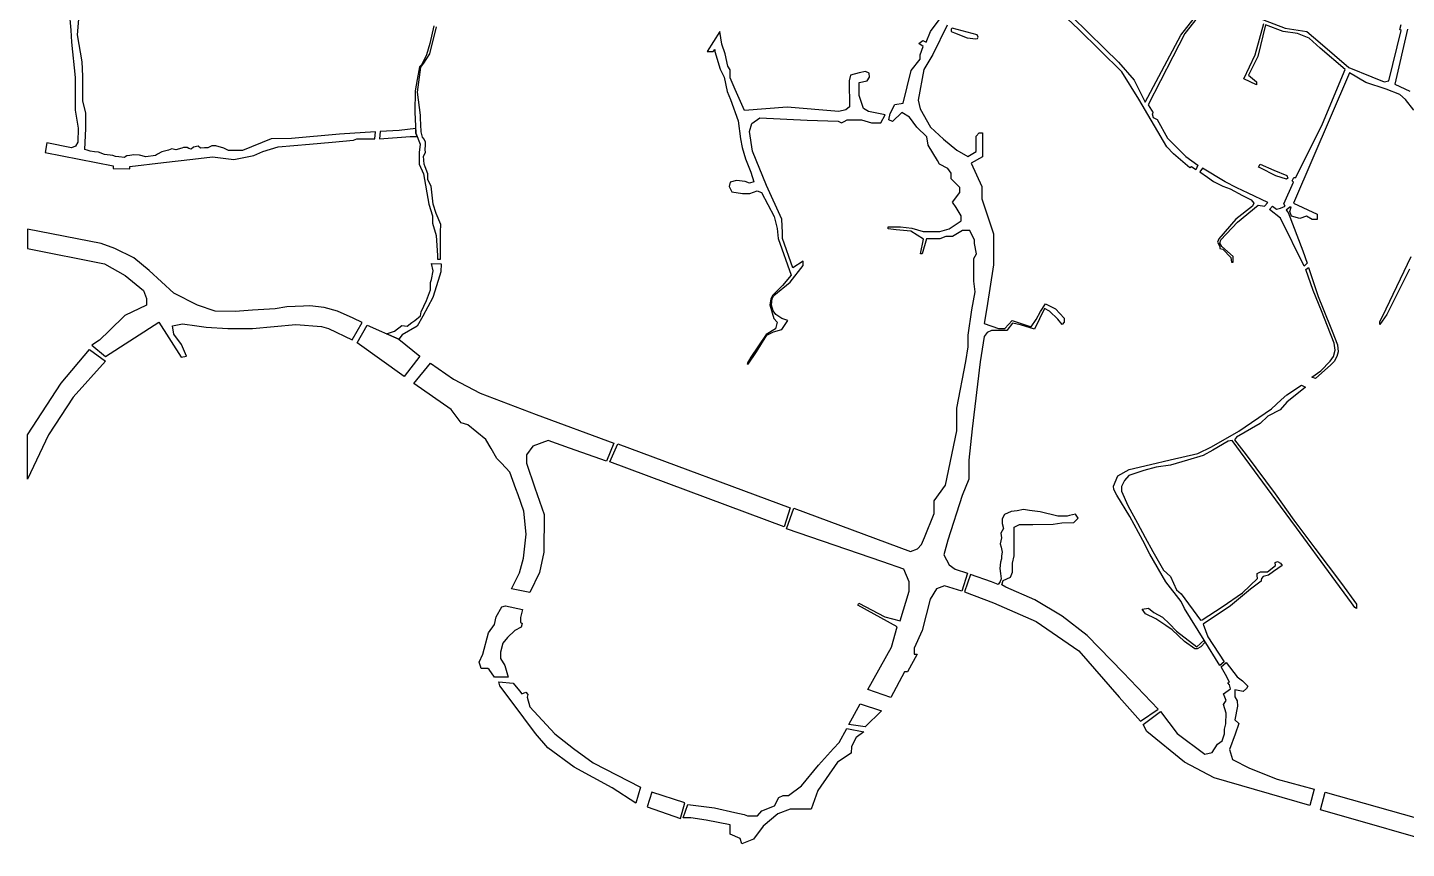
# Model space of a CAD drawing. Header units: metres. Extents: x -9167 to -1723, y 21 to 5043.
# Drawn here: x -9167 to -4713, y 21 to 2672 of the extents above; entities that cross this region are included whole.
import ezdxf

# ---------------------------------------------------------------- set-up
doc = ezdxf.new("R2010")
doc.units = ezdxf.units.M
doc.header["$MEASUREMENT"] = 0
doc.layers.add('水网', color=141, linetype='Continuous')

msp = doc.modelspace()

# ---------------------------------------------------------------- linework, layer by layer
at = {"layer": '水网'}
for points in [[(-9032.6, 2723.3), (-9028, 2663), (-9025, 2624.3), (-9014, 2510.9), (-9014, 2487.4), (-9013.2, 2405.2), (-9003.7, 2346.7), (-9004.4, 2301.8), (-9012.2, 2288.9), (-9025.2, 2283.8), (-9105.2, 2299.4), (-9110.1, 2268.1), (-8890.6, 2225.3), (-8890.6, 2216.6), (-8837.4, 2215.4), (-8837.4, 2223.2), (-8728.6, 2236.1), (-8633, 2247.4), (-8569.4, 2254.9), (-8501.1, 2246.2), (-8436.6, 2258.7), (-8407.8, 2271.2), (-8358.2, 2286.5), (-8256.1, 2295.3), (-8183.4, 2301.5), (-8114.8, 2308.1), (-8103.4, 2312.2), (-8045.2, 2312.2), (-8043.4, 2335.4), (-8159.8, 2327.7), (-8314.2, 2313.3), (-8380.9, 2312.1), (-8472.5, 2275.4), (-8518.2, 2275.4), (-8533.5, 2282.4), (-8559.4, 2290.2), (-8572.1, 2290.2), (-8584.9, 2283.5), (-8595.5, 2283.5), (-8608.4, 2282.6), (-8615.7, 2288.5), (-8631.7, 2286), (-8638.4, 2279.5), (-8646.5, 2281.8), (-8652, 2284.2), (-8664, 2284.2), (-8668.7, 2282.1), (-8688, 2276.9), (-8701.2, 2280.1), (-8707, 2278.6), (-8711.5, 2275.8), (-8734.1, 2270.3), (-8747.2, 2262.7), (-8753.6, 2259.1), (-8785.4, 2254.6), (-8806, 2260.3), (-8824.1, 2260.9), (-8836.4, 2258.9), (-8846.5, 2257.3), (-8851.8, 2253.9), (-8854, 2252.5), (-8872, 2254.2), (-8882.9, 2255.2), (-8891.9, 2258.7), (-8919.3, 2261.5), (-8938.5, 2269.3), (-8950.8, 2270.8), (-8965.4, 2273.1), (-8975.1, 2275.7), (-8982.3, 2277.6), (-8979.6, 2345.9), (-8978.9, 2364.5), (-8978.9, 2395.6), (-8988.4, 2435.2), (-8988.4, 2475.5), (-8988.4, 2515.4), (-8991, 2561.3), (-9005.7, 2648.9), (-9001.4, 2699)], [(-6196.4, 2679.8), (-6243.1, 2584.6), (-6271.8, 2536.5), (-6290.6, 2437.8), (-6284.1, 2409.1), (-6250.3, 2350.1), (-6208.7, 2311.7), (-6165.3, 2275.6), (-6130, 2255.5), (-6103.6, 2271.8), (-6103.6, 2321), (-6093.2, 2332.3), (-6082.9, 2332.3), (-6082.9, 2254.3), (-6119.1, 2233.9), (-6084.4, 2158.5), (-6084.4, 2118.3), (-6047.5, 2006.2), (-6047.5, 1905.6), (-6069.1, 1766.3), (-6077.2, 1716.3), (-6031.4, 1700.4), (-6010, 1700.4), (-5987.2, 1726.2), (-5925, 1705.9), (-5909.5, 1729.1), (-5895.4, 1755.3), (-5879.3, 1780), (-5846.7, 1763.2), (-5818.9, 1733.5), (-5818.9, 1720.7), (-5825.5, 1712.8), (-5839.2, 1730.2), (-5865.9, 1755.7), (-5882.8, 1764.1), (-5914.6, 1697.3), (-5959.8, 1711.4), (-5985.9, 1717.3), (-6004.3, 1693.9), (-6053.4, 1693.9), (-6067.3, 1687), (-6076.8, 1673.8), (-6089.9, 1592.5), (-6115.7, 1376.4), (-6126.6, 1274.8), (-6126.6, 1213.3), (-6148.3, 1161.1), (-6194.8, 1016.8), (-6207.3, 969.1), (-6189.9, 936.4), (-6171.3, 922.9), (-6131.4, 909.7), (-6149.5, 851.3), (-6205.1, 869.2), (-6231.1, 859.7), (-6251.9, 825.7), (-6277.1, 724.4), (-6303.4, 667.6), (-6303.4, 648.3), (-6293.7, 648.3), (-6325.1, 591.4), (-6334.1, 591.4), (-6378.6, 507.9), (-6452.6, 533.8), (-6376.8, 670.5), (-6358.6, 736.3), (-6485.8, 806.9), (-6481.6, 812.9), (-6397.7, 769), (-6348.5, 756.3), (-6320, 852.2), (-6320, 881.6), (-6336.4, 922.6), (-6404.3, 946.3), (-6715.5, 1053), (-6691.8, 1119.3), (-6315.4, 979.6), (-6292.2, 988), (-6280.1, 1002.2), (-6269.9, 1024.9), (-6238.3, 1102.8), (-6238.3, 1125.9), (-6238.3, 1143.4), (-6202.6, 1193.6), (-6165.5, 1369), (-6165.5, 1442.9), (-6136.2, 1593.5), (-6129, 1640.4), (-6129, 1678.7), (-6116.9, 1760.3), (-6106.5, 1818.8), (-6110.3, 1852.6), (-6110.3, 1925.8), (-6102.1, 1941.3), (-6108.4, 1974.8), (-6108.4, 1985.4), (-6123.7, 2017), (-6147.4, 2017), (-6179.7, 1997.5), (-6200.8, 1997.5), (-6220.7, 1989.4), (-6238.7, 1989.4), (-6263.2, 1989.4), (-6277.4, 1940.6), (-6283.4, 1940.6), (-6273.2, 1988), (-6314.3, 2014.2), (-6361.7, 2018.5), (-6387, 2022.4), (-6387, 2028.6), (-6347.5, 2028.6), (-6310.5, 2024.1), (-6274.8, 2012.9), (-6220.9, 2012.9), (-6190.8, 2022.4), (-6152.1, 2048), (-6152.1, 2064.2), (-6168.2, 2090.8), (-6179.6, 2108.1), (-6156.4, 2138.7), (-6156.4, 2155.3), (-6184.1, 2183.4), (-6184.1, 2202), (-6194.4, 2217.2), (-6221.3, 2230.8), (-6228, 2242.6), (-6258.5, 2291.8), (-6262.3, 2318.8), (-6295, 2350.3), (-6319, 2382.2), (-6343, 2397.8), (-6373.4, 2368.2), (-6385.2, 2373.5), (-6381.4, 2394), (-6366.2, 2423.1), (-6338.4, 2428), (-6313, 2533.1), (-6284.1, 2570.3), (-6284.1, 2584), (-6274.6, 2610.7), (-6288, 2620.2), (-6275.4, 2630.1), (-6264.7, 2625.2), (-6250.2, 2659.6), (-6188.7, 2743.5)], [(-5349.5, 2753.7), (-5428.6, 2652.2), (-5467.8, 2577.2), (-5547.6, 2421.9), (-5531.1, 2396.3), (-5534.1, 2393.5), (-5531.1, 2381.8), (-5518.4, 2375.2), (-5485, 2315), (-5425.4, 2255.6), (-5386.8, 2227.7), (-5393.6, 2212.5), (-5408, 2222.6), (-5413.4, 2219.3), (-5465.9, 2264.6), (-5487, 2286.8), (-5578.1, 2440.3), (-5632.9, 2529.4), (-5772.1, 2666.4), (-5843.5, 2733.3)], [(-5237.2, 2720.3), (-5105.2, 2670.2), (-5034.8, 2658.7), (-4992.1, 2622.7), (-4899.2, 2542.6), (-4824.7, 2512.3), (-4785.5, 2496.4), (-4770.3, 2500.2), (-4730.1, 2662.6), (-4734.4, 2665.7), (-4729.8, 2682)], [(-7854.8, 2677.1), (-7867.6, 2619.9), (-7879.1, 2583.4), (-7894.2, 2552.7), (-7900.9, 2544.6), (-7909, 2504.5), (-7915.5, 2467.5), (-7915.9, 2398.8), (-7913, 2331.1), (-7899.2, 2295), (-7902.6, 2268.6), (-7902.6, 2231.2), (-7888.8, 2199), (-7870.7, 2101.4), (-7859.2, 2063.8), (-7859.2, 2040), (-7859.2, 2040), (-7847.8, 1999.9), (-7842.8, 1935.6), (-7843.3, 1924), (-7833.7, 1924), (-7833.7, 1937.5), (-7833.7, 1966.7), (-7833.7, 1990), (-7833.7, 2012.6), (-7832.8, 2036.4), (-7847, 2071.9), (-7856.9, 2102), (-7863.9, 2159.4), (-7874.8, 2180.4), (-7874.8, 2199.6), (-7882.8, 2222.2), (-7885.8, 2230.6), (-7888.7, 2256.5), (-7881.9, 2268.8), (-7883.1, 2278.6), (-7881.4, 2292.2), (-7881.9, 2301.5), (-7886.3, 2311.2), (-7891.4, 2317.9), (-7896.1, 2334.8), (-7896.8, 2359), (-7897.6, 2378.7), (-7898, 2388.8), (-7907.9, 2463.7), (-7896.7, 2544), (-7886.9, 2556.5), (-7867.8, 2586.9), (-7846.4, 2673.8)], [(-5793.8, 2707.4), (-5688.2, 2604.4), (-5643.3, 2560.6), (-5593, 2502.4), (-5557.6, 2431.5), (-5442.1, 2647.7), (-5399.3, 2701.8)], [(-4689.3, 2405.2), (-4715.9, 2439.9), (-4734.5, 2455.3), (-4778.3, 2472.9), (-4844.6, 2494.3), (-4897.2, 2525.5), (-5077.7, 2104.7), (-5001.3, 2069), (-5001.3, 2052.3), (-5017.4, 2052.3), (-5036.1, 2063.2), (-5057.8, 2055.4), (-5084.3, 2063.3), (-5089.9, 2077.8), (-5085.4, 2091.8), (-5090.2, 2091.8), (-5102.2, 2082.7), (-5095.8, 2074.1), (-5048.4, 1950.3), (-5033.8, 1911.4), (-5043.9, 1901.6), (-5120.3, 2056.2), (-5155.6, 2084.4), (-5146.4, 2095.3), (-5133.3, 2085.1), (-5120.5, 2088.9), (-5104.6, 2094.9), (-5108.8, 2102.7), (-5077.8, 2172.2), (-5082.4, 2176.5), (-5077.3, 2187.3), (-5070.5, 2187.3), (-4984.7, 2360.9), (-4911.7, 2537), (-4992.4, 2605.4), (-5027.6, 2638), (-5065.4, 2652.2), (-5111.9, 2659.6), (-5168.2, 2681.1), (-5193.8, 2578.5), (-5223.1, 2518.2), (-5197.4, 2496.8), (-5197.4, 2487.2), (-5238.4, 2506.2), (-5201.8, 2583.3), (-5174.4, 2684.6)], [(-6931.3, 2658.8), (-6972.1, 2594.8), (-6952.6, 2594.8), (-6946.8, 2600.8), (-6946.8, 2595), (-6930.1, 2537.4), (-6917.1, 2511.9), (-6907.4, 2465.7), (-6896.4, 2439.2), (-6871.8, 2371.1), (-6863.9, 2312.7), (-6858.5, 2284.5), (-6848, 2248.4), (-6830.8, 2205), (-6820.9, 2173.6), (-6834.9, 2169), (-6849.8, 2174.3), (-6877.8, 2177.5), (-6897.5, 2172.5), (-6901.1, 2158.8), (-6892.7, 2141.9), (-6858.4, 2135.6), (-6834.3, 2135.6), (-6811, 2144.3), (-6797, 2138.8), (-6756, 2062), (-6746, 2022.8), (-6743, 1990.7), (-6700.8, 1871.7), (-6728.3, 1839), (-6760.6, 1806.7), (-6766.6, 1794.3), (-6769.9, 1776.7), (-6756.2, 1731.8), (-6746.4, 1720.6), (-6751.8, 1699.1), (-6781.4, 1680.8), (-6830.6, 1607.1), (-6843.2, 1587), (-6839.6, 1585.3), (-6812.8, 1624.8), (-6779, 1678.5), (-6757.7, 1689.4), (-6730.7, 1696.5), (-6711.8, 1725.4), (-6730.7, 1731.9), (-6750.1, 1744.7), (-6759, 1756.8), (-6764.6, 1775.6), (-6762.3, 1796.8), (-6756.5, 1806.2), (-6703.6, 1849.8), (-6662.1, 1903.9), (-6662.1, 1917.6), (-6695.7, 1895.8), (-6728.3, 1990.8), (-6728.3, 2009), (-6731.2, 2052.7), (-6780.7, 2162.3), (-6825.6, 2273.2), (-6835.2, 2335.8), (-6827.4, 2362.5), (-6802.4, 2380.5), (-6648.6, 2372.6), (-6548.7, 2369.6), (-6537.7, 2364.1), (-6529.1, 2368.7), (-6520.3, 2373.4), (-6473.2, 2373.4), (-6441.1, 2364.6), (-6411.3, 2364.6), (-6397.6, 2390.4), (-6451.3, 2401.2), (-6467.1, 2411), (-6481.5, 2452), (-6481.5, 2494.8), (-6455.1, 2499.7), (-6447.9, 2512), (-6449, 2525.1), (-6461.1, 2530.3), (-6480.9, 2525.4), (-6508.8, 2518.5), (-6513.4, 2500.3), (-6511.9, 2415.7), (-6523.7, 2406.7), (-6546.8, 2400.9), (-6714.1, 2414.7), (-6851.7, 2404.1), (-6881.4, 2471.5), (-6897.9, 2509.1), (-6897.9, 2534.9), (-6905.6, 2547.1), (-6913.4, 2586.7), (-6924.8, 2617.9), (-6931.3, 2658.8)], [(-6180.3, 2669.6), (-6184.3, 2667.1), (-6184.3, 2663.2), (-6184.3, 2659.2), (-6173.5, 2655), (-6131.7, 2638.7), (-6104.1, 2635.3), (-6099, 2636.2), (-6096.9, 2640.5), (-6100.4, 2648.7), (-6180.3, 2669.6)], [(-4709.9, 2666.5), (-4750.4, 2488.6), (-4702.3, 2466.8)], [(-8028.2, 2336.6), (-8030.6, 2312.3), (-7931.5, 2320.3), (-7908.7, 2319.9), (-7913, 2331.1), (-7913.6, 2345.8), (-7966.5, 2339.3), (-8028.2, 2336.6)], [(-5185.6, 2230.4), (-5141.5, 2211.7), (-5099.5, 2194), (-5096.8, 2185.6), (-5100.6, 2182.1), (-5134.8, 2192.6), (-5185.7, 2218.7), (-5190.7, 2221.3), (-5185.6, 2230.4)], [(-5372.4, 2217.8), (-5380.4, 2205.6), (-5356.1, 2188.5), (-5336.8, 2174.8), (-5306.7, 2159.2), (-5282.7, 2151.5), (-5242.8, 2129.8), (-5215.1, 2115.3), (-5206.1, 2105.3), (-5210.3, 2095.2), (-5264.3, 2053), (-5319.6, 1990.1), (-5323.4, 1978.8), (-5315.9, 1965.3), (-5316.4, 1958.2), (-5306.8, 1956.6), (-5280.8, 1929.1), (-5278.2, 1914.7), (-5272.8, 1913.9), (-5273.3, 1932), (-5309.1, 1965.1), (-5315.5, 1976.1), (-5313.1, 1985.9), (-5258.9, 2043.7), (-5192.3, 2098.5), (-5172.2, 2095.1), (-5161.3, 2107.2), (-5225, 2137.4), (-5260.7, 2154.4), (-5299.1, 2173.5), (-5372.4, 2217.8)], [(-4703.2, 1891.9), (-4776.5, 1745.3), (-4799.3, 1712.8), (-4799.3, 1721.9), (-4778.9, 1763.8), (-4698.2, 1932.5)], [(-7862.1, 1909.6), (-7831.6, 1909), (-7832.4, 1882.9), (-7841.2, 1855.5), (-7858, 1800.4), (-7890, 1740.3), (-7908.4, 1707.5), (-7957.2, 1679.7), (-7967.7, 1666), (-8007.4, 1683.3), (-7982.2, 1690.9), (-7958.3, 1709.3), (-7941.5, 1707.9), (-7926.1, 1718.9), (-7915.9, 1726.1), (-7897.5, 1741.3), (-7896.4, 1753.3), (-7878.7, 1790.5), (-7866.1, 1824.9), (-7865.5, 1848.2), (-7862.5, 1858.1), (-7856.7, 1886.1), (-7862.1, 1909.6)], [(-5038.6, 1890.7), (-5029.4, 1896.5), (-4998.5, 1803.3), (-4982.7, 1763.8), (-4953.4, 1691.6), (-4935.8, 1647), (-4933.9, 1624.5), (-4937.9, 1610), (-4946.6, 1593.9), (-4957.5, 1582.2), (-5007.3, 1538.5), (-5019, 1542.8), (-4989.5, 1563.2), (-4959.7, 1594.2), (-4948.6, 1609.5), (-4943.7, 1629.6), (-4946.5, 1653.1), (-4968.3, 1707.1), (-4987.9, 1757.1), (-5014.5, 1822.6), (-5038.6, 1890.7)], [(-8103.1, 1654.2), (-8070.3, 1710.8), (-7967.7, 1666), (-7900, 1610.5), (-7950.9, 1545.1), (-8103.1, 1654.2)], [(-8967.7, 1632), (-8915.9, 1594.4), (-9019.6, 1477.8), (-9099.3, 1357.1), (-9167.2, 1212.9), (-9167.2, 1356.2), (-9058.6, 1522.9), (-8967.7, 1632)], [(-7919.6, 1522.8), (-7865.3, 1587.9), (-7791.5, 1535.9), (-7705.6, 1491), (-7524.7, 1421.9), (-7273.9, 1329.6), (-7296.7, 1271.6), (-7416.4, 1313.7), (-7485.4, 1337.9), (-7535.1, 1320.1), (-7555.8, 1292), (-7555.8, 1264.9), (-7528.3, 1185.9), (-7498.2, 1099.2), (-7500.1, 977.7), (-7513.9, 911.8), (-7545.3, 847.1), (-7603.8, 859.6), (-7578.2, 911.2), (-7565.1, 957.9), (-7556.6, 1036), (-7564.1, 1110.3), (-7583, 1163), (-7590.1, 1182.7), (-7609.1, 1235.7), (-7636.8, 1264.7), (-7651, 1280.4), (-7669.9, 1312.6), (-7686.8, 1341.6), (-7745, 1388.8), (-7766.2, 1395.2), (-7799.3, 1438.9), (-7919.6, 1522.8)], [(-5052.6, 1516.9), (-5039.1, 1511), (-5099.5, 1462.6), (-5120.7, 1436.8), (-5161.1, 1416.6), (-5185.4, 1393.4), (-5262.4, 1348.6), (-5268.8, 1340.1), (-5261.2, 1331.2), (-5231.2, 1292.1), (-5137.2, 1165.6), (-5077, 1081), (-5009.5, 990.5), (-4923.2, 876.1), (-4874.7, 809.3), (-4874.7, 796.1), (-4879.9, 798.6), (-4891, 814.1), (-4953.7, 899.3), (-5068.6, 1055.9), (-5120.6, 1126.2), (-5275.9, 1338.2), (-5289.1, 1335.8), (-5338.8, 1307.1), (-5369.6, 1289.3), (-5420.8, 1274.4), (-5475, 1258.6), (-5521.8, 1252.4), (-5561, 1241.9), (-5610.1, 1225), (-5624.5, 1209), (-5634, 1190), (-5634, 1174.7), (-5612.7, 1128.2), (-5582.2, 1071), (-5557.2, 1025.5), (-5532.2, 979.3), (-5497.5, 919.1), (-5475.7, 898.5), (-5456.3, 856.5), (-5441.4, 842.8), (-5379, 757.7), (-5372.7, 758.8), (-5308.2, 800.7), (-5242.7, 846), (-5194.9, 892.1), (-5195.3, 902.4), (-5195.3, 909), (-5184.7, 914), (-5170.7, 914), (-5162.5, 914), (-5136, 934.8), (-5137.2, 944.3), (-5130.1, 947.9), (-5120.6, 942.6), (-5114.7, 934.6), (-5142.3, 915.2), (-5159.3, 903.3), (-5176.4, 898.6), (-5181.5, 892.2), (-5182.7, 887.1), (-5182.7, 884), (-5216.7, 858.1), (-5281.7, 804.8), (-5369.5, 745.4), (-5354.7, 704.4), (-5301.9, 623.8), (-5316.3, 611.6), (-5366.9, 693.4), (-5429.7, 795.2), (-5441, 818.1), (-5490.8, 881.8), (-5542, 970.8), (-5564.7, 1015.5), (-5606.9, 1093.2), (-5648.4, 1161.8), (-5658.5, 1179.7), (-5660, 1191), (-5645.5, 1224.1), (-5608.8, 1244.9), (-5539.9, 1260.8), (-5476, 1275.5), (-5387.1, 1296.4), (-5342.7, 1317.4), (-5254.6, 1368), (-5149.2, 1440.7), (-5117.4, 1469.2), (-5099.3, 1485.4), (-5052.6, 1516.9)], [(-6704.1, 1121.1), (-6723.6, 1059.5), (-7286.7, 1269.1), (-7261.1, 1327.2), (-6704.1, 1121.1)], [(-5572.4, 431.6), (-5515.1, 470.8), (-5627.8, 588.8), (-5744.3, 708.3), (-5825.2, 770.7), (-5913.2, 824), (-6006.8, 864.7), (-6020.4, 871.6), (-6016.1, 885.7), (-5991.9, 897.3), (-5985.4, 912.9), (-5985.4, 941.8), (-5980.2, 965.5), (-5980.2, 1003.2), (-5980.2, 1058.1), (-5962.7, 1067.2), (-5920.4, 1067.2), (-5854.6, 1068), (-5826.5, 1072.8), (-5787.9, 1073.7), (-5773.4, 1086.9), (-5781.8, 1100.4), (-5802.1, 1096), (-5809.5, 1094.4), (-5839.3, 1094.4), (-5896.1, 1108.1), (-5931.3, 1112.6), (-5950, 1115.3), (-5970.9, 1111.3), (-5990.1, 1109.2), (-6011.1, 1099.3), (-6019.1, 1085.6), (-6019.1, 1069.9), (-6014.4, 1053.8), (-6023, 1039.5), (-6021.6, 1023.6), (-6025.4, 1004.4), (-6022.8, 993.4), (-6019.1, 977.3), (-6021.6, 966), (-6021, 956.1), (-6024.9, 945.7), (-6026.8, 925.1), (-6024.8, 908.2), (-6022.9, 891.8), (-6025.3, 882.6), (-6031.6, 873.6), (-6053.9, 881.4), (-6121.9, 905.3), (-6140.9, 849.1), (-6046.8, 813.6), (-5909.3, 753.7), (-5771.3, 659), (-5640.8, 509.6), (-5572.6, 431.5)], [(-7623.4, 803.9), (-7568.4, 792.3), (-7574.6, 767), (-7575.2, 751.4), (-7569.9, 747.1), (-7572.6, 735.5), (-7592.9, 724.6), (-7617.5, 702.1), (-7632.2, 683.3), (-7639.9, 655.2), (-7639.9, 634.2), (-7625.2, 611.2), (-7615.1, 574.2), (-7658.6, 574.2), (-7676, 598.3), (-7680.7, 602.1), (-7702.2, 602.1), (-7704.7, 609), (-7708.6, 622.4), (-7696.6, 648.3), (-7678, 716.6), (-7658.8, 744.4), (-7653.8, 769.3), (-7634.9, 801.3), (-7623.4, 803.9)], [(-5566.5, 793.6), (-5546.9, 796.5), (-5528.8, 783), (-5501.1, 767.8), (-5478.9, 745.7), (-5455.8, 722.7), (-5390.3, 671.9), (-5366.9, 693.4), (-5363, 687), (-5377.8, 671.6), (-5389.7, 664.9), (-5396.9, 664.9), (-5430.7, 689.2), (-5469.8, 726.3), (-5490, 741.2), (-5522.4, 762.2), (-5556.2, 778.6), (-5566.5, 793.6)], [(-5312, 607), (-5295.6, 621.7), (-5260.3, 575.2), (-5243.3, 562.4), (-5226, 544.7), (-5230, 536.8), (-5240.8, 527.3), (-5267.1, 532.7), (-5268, 510.9), (-5259.6, 497.9), (-5259.1, 480), (-5267.3, 436.2), (-5254.4, 423.8), (-5266.6, 390.2), (-5284.9, 339.8), (-5275.1, 308.4), (-5220.5, 280.5), (-5131.2, 244.8), (-5011.1, 211.8), (-5025.6, 159.1), (-5333.8, 248.3), (-5430.1, 299), (-5552.2, 398.2), (-5563.4, 421.3), (-5507.5, 462.5), (-5453.5, 391.9), (-5364.6, 325.7), (-5341.3, 331.1), (-5323.7, 357.8), (-5308.5, 368.8), (-5300.9, 390.6), (-5300.9, 405.8), (-5296.3, 422.7), (-5295.3, 457.4), (-5295.3, 457.4), (-5304, 486), (-5296, 498.3), (-5303.7, 520.2), (-5281.9, 536.7), (-5285.2, 549.5), (-5290.3, 555.1), (-5284.5, 558.3), (-5297.3, 582), (-5306, 598), (-5312, 607)], [(-7644.5, 558.8), (-7598.4, 554.8), (-7577.9, 529.4), (-7570.8, 520.5), (-7558.3, 525.9), (-7550.8, 517.6), (-7553.3, 509.5), (-7545.3, 478.4), (-7463.9, 390.4), (-7403.5, 343.6), (-7340.2, 297.4), (-7187.6, 219.1), (-7202.2, 166.5), (-7278.6, 216.2), (-7401.8, 283.5), (-7487, 345.8), (-7526.5, 392.3), (-7602, 493.1), (-7641.7, 546.3), (-7644.5, 558.8)], [(-6513.9, 421.2), (-6478.3, 487.7), (-6409.3, 465.7), (-6461.6, 413.1), (-6513.9, 421.2)], [(-6521.1, 408.6), (-6465.6, 397.4), (-6491.2, 379.4), (-6505.5, 350.4), (-6507.4, 328.4), (-6550.6, 299.3), (-6614.5, 208.3), (-6635.7, 147.9), (-6704.2, 147.9), (-6743.9, 133), (-6790.7, 92.8), (-6822.3, 50.9), (-6860.1, 35.4), (-6865.1, 52.6), (-6897.9, 66.4), (-6897.9, 97.1), (-6975.2, 111.7), (-7024.7, 119.4), (-7049.9, 119.4), (-7034.5, 162.6), (-6948.3, 151.5), (-6882.4, 136.8), (-6853, 130.2), (-6841.4, 125.9), (-6809.4, 125.9), (-6795.5, 142.4), (-6754.2, 158.2), (-6740.7, 185), (-6726.8, 192.2), (-6709.4, 192.2), (-6667.8, 222.8), (-6612.7, 290.1), (-6563.9, 343.3), (-6546, 362.9), (-6521.1, 408.6)], [(-7151.1, 202.9), (-7166.2, 154.8), (-7058, 117.8), (-7044.1, 167.9), (-7151.1, 202.9)], [(-4990.8, 145.5), (-4975.3, 202.1), (-4437.7, 50.8)], [(-4555.2, 20.8), (-4990.8, 145.5)]]:
    msp.add_lwpolyline(points, dxfattribs=at)
msp.add_lwpolyline([(-8654.4, 1611), (-8670.3, 1648.5), (-8695, 1682), (-8698.9, 1708.7), (-8667, 1715.1), (-8620.8, 1708.8), (-8589.9, 1704.5), (-8520.7, 1699.5), (-8440.2, 1699.5), (-8300.6, 1713.1), (-8217.4, 1706.7), (-8195.6, 1699.5), (-8118.7, 1663.1), (-8086.5, 1719.1), (-8115.3, 1733.6), (-8165.8, 1756.2), (-8209.7, 1768.2), (-8255.5, 1773), (-8276.3, 1772.1), (-8329.7, 1770), (-8367.2, 1763.5), (-8440.2, 1758.8), (-8496.9, 1755.1), (-8561, 1756.4), (-8618.4, 1775.8), (-8695.2, 1814.3), (-8774.1, 1887.1), (-8824.2, 1928.4), (-8885.9, 1958.5), (-8929.2, 1974.4), (-9167.2, 2020.7), (-9167.2, 1957.9), (-8918.4, 1909.3), (-8851.7, 1871.6), (-8793.2, 1823.1), (-8783.4, 1797.4), (-8783.4, 1775.5), (-8852.8, 1742.5), (-8902.6, 1693.6), (-8934.9, 1662), (-8960.1, 1646.5), (-8915.6, 1610), (-8742.8, 1720.9), (-8671.6, 1607.9)], close=True, dxfattribs=at)

doc.saveas('drawing.dxf')
